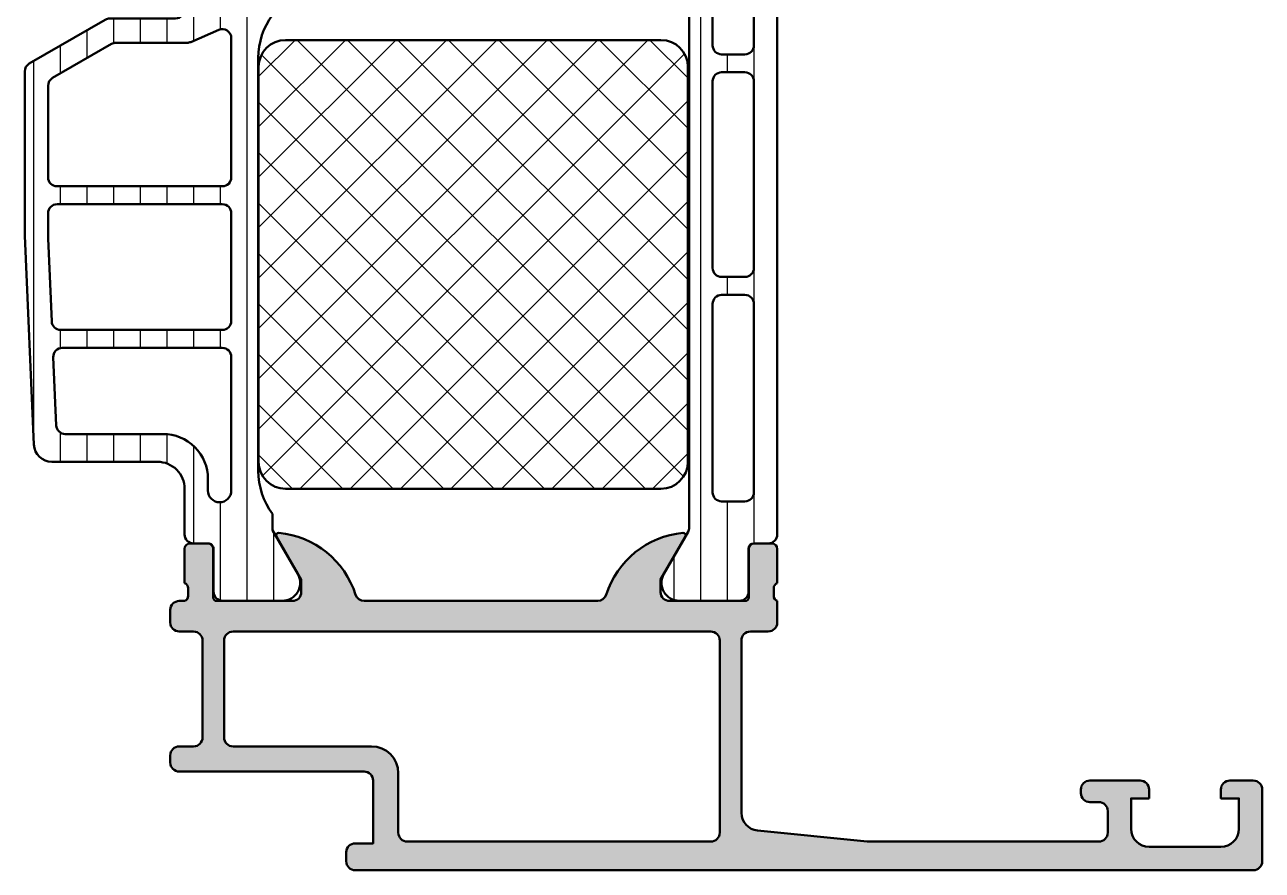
# Model space of a CAD drawing. Extents: x -20.8 to 58, y 0 to 85.
# Drawn here: x -10.9 to 58, y 0 to 47.1 of the extents above; entities that cross this region are included whole.
import ezdxf

# ---------------------------------------------------------------- set-up
doc = ezdxf.new("R2010")
doc.units = 0
for name, color, linetype, lineweight in [('0S-Alu contour', 7, 'Continuous', 50), ('0S-Alu hatch', 252, 'Continuous', 25), ('0S-Plastic contour', 254, 'Continuous', 50), ('0S-Plastic hatch', 253, 'Continuous', 25), ('0S-PT contour', 91, 'Continuous', 50), ('0S-PT hatch', 103, 'Continuous', 25)]:
    doc.layers.add(name, color=color, linetype=linetype, lineweight=lineweight)
pattern_1 = [(90, (0, 0), (-1.4859, 0), [])]

# ---------------------------------------------------------------- blocks, each defined once
blk = doc.blocks.new('345340__703FEA37_A23B_4540_A8A6_6E41D0EA80F8_')
at = {"layer": '0S-Alu hatch'}
h = blk.add_hatch(color=256, dxfattribs=at)
edge = h.paths.add_edge_path()
edge.add_line((51.7, 4), (51.7, 4.5))
edge.add_arc((51.2, 4.499999999999996), 0.5000000000000036, 0, 90.00000000000081)
edge.add_line((51.2, 5), (48.39999999999999, 5))
edge.add_arc((48.39999999999999, 4.500000000000003), 0.4999999999999965, 90, 180)
edge.add_line((47.9, 4.500000000000003), (47.9, 4.300000000000004))
edge.add_arc((48.39999999999999, 4.3), 0.4999999999999965, 180, 270)
edge.add_line((48.39999999999999, 3.800000000000004), (48.9, 3.800000000000004))
edge.add_ellipse((48.9, 3.300000000000004), major_axis=(-0.5, 0), ratio=1, start_angle=180, end_angle=270, ccw=False)
edge.add_line((49.40000000000001, 3.300000000000004), (49.40000000000001, 2.100000000000001))
edge.add_ellipse((48.9, 2.100000000000001), major_axis=(-0.5, 0), ratio=1, start_angle=90, end_angle=180, ccw=False)
edge.add_line((48.9, 1.600000000000001), (36, 1.600000000000001))
edge.add_line((36, 1.600000000000001), (29.90049628097901, 2.209950371902095))
edge.add_ellipse((30, 3.204987562112088), major_axis=(-1.000000000000002, 0), ratio=1, start_angle=0, end_angle=84.28940686250041, ccw=False)
edge.add_line((29, 3.204987562112088), (29, 12.8))
edge.add_ellipse((29.5, 12.8), major_axis=(-0.5, 0), ratio=1, start_angle=270, end_angle=360, ccw=False)
edge.add_line((29.5, 13.3), (30.5, 13.3))
edge.add_arc((30.5, 13.8), 0.5, 270, 360)
edge.add_line((31, 13.8), (31, 15))
edge.add_ellipse((31.1, 15.28284271247462), major_axis=(-0.3000000000000021, 0), ratio=1, start_angle=0, end_angle=70.52877936550988, ccw=False)
edge.add_line((30.8, 15.28284271247462), (30.8, 15.71715728752538))
edge.add_ellipse((31.1, 15.71715728752538), major_axis=(-0.3000000000000007, 0), ratio=1, start_angle=289.4712206344901, end_angle=360, ccw=False)
edge.add_line((31, 16), (31, 17.89999999999996))
edge.add_arc((30.69999999999996, 17.89999999999996), 0.3000000000000398, 0, 90)
edge.add_line((30.69999999999996, 18.2), (29.71000000000003, 18.2))
edge.add_arc((29.71000000000003, 17.89999999999996), 0.3000000000000398, 90, 180)
edge.add_line((29.41, 17.89999999999996), (29.41, 15.2))
edge.add_ellipse((29.20999999999999, 15.2), major_axis=(-0.2000000000000028, 0), ratio=1, start_angle=90, end_angle=180, ccw=False)
edge.add_line((29.20999999999999, 15), (25, 15))
edge.add_ellipse((25, 15.5), major_axis=(-0.5, 0), ratio=1, start_angle=0, end_angle=90, ccw=False)
edge.add_line((24.5, 15.5), (24.5, 16.2))
edge.add_line((24.5, 16.2), (25.88149545762237, 18.59282032302755))
edge.add_arc((25.7618802153517, 18.6618802153517), 0.1381197846482991, 329.999999999999, 455.6225775507923)
edge.add_arc((26.23822324117381, 13.82339113815219), 5.00000000000001, 95.62257755079361, 162.2515836439299)
edge.add_ellipse((21.00000000000001, 15.5), major_axis=(-0.499999999999991, 0), ratio=1, start_angle=89.9999999999992, end_angle=162.2515836439301, ccw=False)
edge.add_line((21, 15.00000000000001), (8, 14.99999999999999))
edge.add_ellipse((8, 15.5), major_axis=(-0.5000000000000054, 0), ratio=1, start_angle=17.74841635606981, end_angle=90, ccw=False)
edge.add_arc((2.761776758826194, 13.82339113815219), 4.999999999999994, 17.7484163560701, 84.37742244920646)
edge.add_arc((3.23811978464829, 18.6618802153517), 0.1381197846483025, 84.37742244920473, 209.9999999999957)
edge.add_line((3.118504542377621, 18.59282032302755), (4.5, 16.19999999999999))
edge.add_line((4.5, 16.19999999999999), (4.5, 15.49999999999999))
edge.add_ellipse((4, 15.49999999999999), major_axis=(-0.5, 0), ratio=1, start_angle=90, end_angle=180, ccw=False)
edge.add_line((4, 14.99999999999999), (-0.210000000000008, 14.99999999999998))
edge.add_ellipse((-0.210000000000008, 15.19999999999999), major_axis=(-0.2000000000000028, 0), ratio=1, start_angle=0, end_angle=90, ccw=False)
edge.add_line((-0.4100000000000108, 15.19999999999999), (-0.4100000000000108, 17.89999999999995))
edge.add_arc((-0.7100000000000506, 17.89999999999995), 0.3000000000000398, 0, 90)
edge.add_line((-0.7100000000000506, 18.19999999999999), (-1.699999999999974, 18.19999999999999))
edge.add_arc((-1.699999999999967, 17.89999999999995), 0.3000000000000327, 90.00000000000136, 180)
edge.add_line((-2, 17.89999999999995), (-2, 15.99999999999999))
edge.add_ellipse((-2.100000000000008, 15.71715728752538), major_axis=(-0.2999999999999972, 0), ratio=1, start_angle=180, end_angle=250.5287793655074, ccw=False)
edge.add_line((-1.800000000000011, 15.71715728752538), (-1.800000000000011, 15.28284271247461))
edge.add_ellipse((-2.100000000000001, 15.2828427124746), major_axis=(-0.29999999999999, 0), ratio=1, start_angle=109.47122063449169, end_angle=180, ccw=False)
edge.add_line((-2, 14.99999999999999), (-2.300000000000011, 14.99999999999999))
edge.add_arc((-2.300000000000004, 14.5), 0.4999999999999929, 90.00000000000081, 180)
edge.add_line((-2.799999999999997, 14.5), (-2.799999999999997, 13.79999999999999))
edge.add_arc((-2.299999999999997, 13.79999999999999), 0.5, 180, 270)
edge.add_line((-2.299999999999997, 13.29999999999999), (-1.500000000000014, 13.29999999999999))
edge.add_ellipse((-1.500000000000014, 12.79999999999999), major_axis=(-0.4999999999999965, 0), ratio=1, start_angle=180, end_angle=270, ccw=False)
edge.add_line((-1.000000000000014, 12.79999999999999), (-1.000000000000014, 7.399999999999991))
edge.add_ellipse((-1.500000000000014, 7.39999999999999), major_axis=(-0.5, 0), ratio=1, start_angle=90, end_angle=180, ccw=False)
edge.add_line((-1.500000000000014, 6.89999999999999), (-2.300000000000011, 6.899999999999991))
edge.add_arc((-2.300000000000011, 6.399999999999991), 0.5, 90, 180)
edge.add_line((-2.800000000000011, 6.399999999999991), (-2.800000000000011, 5.999999999999992))
edge.add_arc((-2.300000000000011, 5.999999999999992), 0.5, 180, 270)
edge.add_line((-2.300000000000011, 5.499999999999992), (8, 5.499999999999985))
edge.add_ellipse((8.000000000000007, 4.99999999999999), major_axis=(-0.4999999999999956, 0), ratio=1, start_angle=180, end_angle=270.0000000000008, ccw=False)
edge.add_line((8.5, 4.99999999999999), (8.499999999999986, 1.5))
edge.add_line((8.499999999999986, 1.5), (7.5, 1.5))
edge.add_arc((7.5, 1), 0.5, 90, 180)
edge.add_line((7, 1), (7, 0.5000000000000071))
edge.add_arc((7.5, 0.5000000000000071), 0.5, 180, 270)
edge.add_line((7.5, 7.1e-15), (57.5, 0))
edge.add_arc((57.5, 0.5), 0.5, 270, 360)
edge.add_line((58, 0.4999999999999999), (58, 4.5))
edge.add_arc((57.5, 4.5), 0.5, 0, 90)
edge.add_line((57.5, 5), (56.2, 5))
edge.add_arc((56.2, 4.5), 0.5, 90, 180)
edge.add_line((55.7, 4.5), (55.7, 4))
edge.add_line((55.7, 4), (56.70000000000001, 4))
edge.add_line((56.70000000000001, 4), (56.70000000000001, 2.299999999999997))
edge.add_ellipse((55.70000000000002, 2.299999999999996), major_axis=(-0.9999999999999996, 0), ratio=1, start_angle=90, end_angle=180, ccw=False)
edge.add_line((55.70000000000002, 1.299999999999997), (51.69999999999999, 1.299999999999997))
edge.add_ellipse((51.69999999999999, 2.299999999999996), major_axis=(-0.9999999999999996, 0), ratio=1, start_angle=0, end_angle=90, ccw=False)
edge.add_line((50.69999999999999, 2.299999999999996), (50.69999999999999, 4))
edge.add_line((50.69999999999999, 4), (51.7, 4))
edge = h.paths.add_edge_path()
edge.add_line((0.1999999999999886, 7.399999999999991), (0.1999999999999886, 12.8))
edge.add_ellipse((0.6999999999999887, 12.8), major_axis=(-0.5, 0), ratio=1, start_angle=270, end_angle=360, ccw=False)
edge.add_line((0.6999999999999887, 13.3), (27.3, 13.3))
edge.add_ellipse((27.3, 12.8), major_axis=(-0.5, 0), ratio=1, start_angle=180, end_angle=270, ccw=False)
edge.add_line((27.8, 12.8), (27.8, 2.100000000000001))
edge.add_ellipse((27.3, 2.100000000000001), major_axis=(-0.5, 0), ratio=1, start_angle=90, end_angle=180, ccw=False)
edge.add_line((27.3, 1.600000000000001), (10.4, 1.599999999999983))
edge.add_ellipse((10.4, 2.099999999999997), major_axis=(-0.5000000000000142, 0), ratio=1, start_angle=0, end_angle=90, ccw=False)
edge.add_line((9.899999999999991, 2.099999999999994), (9.899999999999991, 5.399999999999991))
edge.add_arc((8.399999999999991, 5.399999999999991), 1.5, 0, 90)
edge.add_line((8.399999999999991, 6.899999999999991), (0.6999999999999887, 6.899999999999987))
edge.add_ellipse((0.6999999999999887, 7.399999999999987), major_axis=(-0.5, 0), ratio=1, start_angle=0, end_angle=90, ccw=False)
at = {"layer": '0S-Alu contour', "color": 7}
for points in [[(-0.7100000000000506, 18.19999999999999), (-1.699999999999974, 18.19999999999999)], [(3.118504542377621, 18.59282032302755), (4.5, 16.19999999999999), (4.5, 15.49999999999999)], [(24.5, 15.5), (24.5, 16.2), (25.88149545762237, 18.59282032302755)], [(30.69999999999996, 18.2), (29.71000000000003, 18.2)], [(-2, 17.89999999999995), (-2, 15.99999999999999)], [(-0.4100000000000108, 15.19999999999999), (-0.4100000000000108, 17.89999999999995)], [(29.41, 17.89999999999996), (29.41, 15.2)], [(31, 16), (31, 17.89999999999996)], [(-1.800000000000011, 15.71715728752538), (-1.800000000000011, 15.28284271247461)], [(30.8, 15.28284271247462), (30.8, 15.71715728752538)], [(-2.799999999999997, 14.5), (-2.799999999999997, 13.79999999999999)], [(-2, 14.99999999999999), (-2.300000000000011, 14.99999999999999)], [(4, 14.99999999999999), (-0.210000000000008, 14.99999999999998)], [(21, 15.00000000000001), (8, 14.99999999999999)], [(29.20999999999999, 15), (25, 15)], [(31, 13.8), (31, 15)], [(-2.299999999999997, 13.29999999999999), (-1.500000000000014, 13.29999999999999)], [(0.6999999999999887, 13.3), (27.3, 13.3)], [(29.5, 13.3), (30.5, 13.3)], [(-1.000000000000014, 12.79999999999999), (-1.000000000000014, 7.399999999999991)], [(0.1999999999999886, 7.399999999999991), (0.1999999999999886, 12.8)], [(27.8, 12.8), (27.8, 2.100000000000001)], [(29, 3.204987562112088), (29, 12.8)], [(-1.500000000000014, 6.89999999999999), (-2.300000000000011, 6.899999999999991)], [(8.399999999999991, 6.899999999999991), (0.6999999999999887, 6.899999999999987)], [(-2.800000000000011, 6.399999999999991), (-2.800000000000011, 5.999999999999992)], [(-2.300000000000011, 5.499999999999992), (8, 5.499999999999985)], [(8.5, 4.99999999999999), (8.499999999999986, 1.5), (7.5, 1.5)], [(9.899999999999991, 2.099999999999994), (9.899999999999991, 5.399999999999991)], [(51.2, 5), (48.39999999999999, 5)], [(57.5, 5), (56.2, 5)], [(47.9, 4.500000000000003), (47.9, 4.300000000000004)], [(51.7, 4), (51.7, 4.5)], [(55.7, 4.5), (55.7, 4), (56.70000000000001, 4), (56.70000000000001, 2.299999999999997)], [(58, 0.4999999999999999), (58, 4.5)], [(48.39999999999999, 3.800000000000004), (48.9, 3.800000000000004)], [(50.69999999999999, 2.299999999999996), (50.69999999999999, 4), (51.7, 4)], [(49.40000000000001, 3.300000000000004), (49.40000000000001, 2.100000000000001)], [(48.9, 1.600000000000001), (36, 1.600000000000001), (29.90049628097901, 2.209950371902095)], [(27.3, 1.600000000000001), (10.4, 1.599999999999983)], [(7, 1), (7, 0.5000000000000071)], [(55.70000000000002, 1.299999999999997), (51.69999999999999, 1.299999999999997)], [(7.5, 7.1e-15), (57.5, 0)]]:
    blk.add_lwpolyline(points, dxfattribs=at)
for centre, radius, start, end in [((3.23811978464829, 18.6618802153517), 0.1381197846483025, 84.37742244920473, 209.9999999999957), ((2.761776758826194, 13.82339113815219), 4.999999999999994, 17.7484163560701, 84.37742244920646), ((26.23822324117381, 13.82339113815219), 5.00000000000001, 95.62257755079361, 162.2515836439299), ((25.7618802153517, 18.6618802153517), 0.1381197846482991, 329.999999999999, 95.62257755079234), ((-1.699999999999967, 17.89999999999995), 0.3000000000000327, 90.00000000000136, 180), ((-0.7100000000000506, 17.89999999999995), 0.3000000000000398, 0, 90), ((29.71000000000003, 17.89999999999996), 0.3000000000000398, 90, 180), ((30.69999999999996, 17.89999999999996), 0.3000000000000398, 0, 90), ((-2.300000000000004, 14.5), 0.4999999999999929, 90.00000000000081, 180), ((-2.299999999999997, 13.79999999999999), 0.5, 180, 270), ((30.5, 13.8), 0.5, 270, 0), ((-2.300000000000011, 6.399999999999991), 0.5, 90, 180), ((8.399999999999991, 5.399999999999991), 1.5, 0, 90), ((-2.300000000000011, 5.999999999999992), 0.5, 180, 270), ((48.39999999999999, 4.500000000000003), 0.4999999999999965, 90, 180), ((51.2, 4.499999999999996), 0.5000000000000036, 0, 90.00000000000081), ((56.2, 4.5), 0.5, 90, 180), ((57.5, 4.5), 0.5, 0, 90), ((48.39999999999999, 4.3), 0.4999999999999965, 180, 270), ((7.5, 1), 0.5, 90, 180), ((7.5, 0.5000000000000071), 0.5, 180, 270), ((57.5, 0.5), 0.5, 270, 0)]:
    blk.add_arc(centre, radius, start, end, dxfattribs=at)
at = {"layer": '0S-Alu contour', "color": 7, "extrusion": (0, 0, -1)}
for centre, radius, start, end in [((2.100000000000008, 15.71715728752538), 0.2999999999999972, 109.4712206344926, 180), ((-31.1, 15.71715728752538), 0.3000000000000007, 0, 70.52877936550989), ((2.100000000000001, 15.2828427124746), 0.29999999999999, 180, 250.5287793655083), ((0.210000000000008, 15.19999999999999), 0.2000000000000028, 270, 0), ((-4, 15.49999999999999), 0.5, 180, 270), ((-8, 15.5), 0.5000000000000054, 270, 342.2515836439302), ((-21.00000000000001, 15.5), 0.499999999999991, 197.74841635607, 270.0000000000008), ((-25, 15.5), 0.5, 270, 0), ((-29.20999999999999, 15.2), 0.2000000000000028, 180, 270), ((-31.1, 15.28284271247462), 0.3000000000000021, 289.4712206344901, 0), ((1.500000000000014, 12.79999999999999), 0.4999999999999965, 90, 180), ((-0.6999999999999887, 12.8), 0.5, 0, 90), ((-27.3, 12.8), 0.5, 90, 180), ((-29.5, 12.8), 0.5, 0, 90), ((1.500000000000014, 7.39999999999999), 0.5, 180, 270), ((-0.6999999999999887, 7.399999999999987), 0.5, 270, 0), ((-8.000000000000007, 4.99999999999999), 0.4999999999999956, 89.9999999999992, 180), ((-48.9, 3.300000000000004), 0.5, 90, 180), ((-30, 3.204987562112088), 1.000000000000002, 275.7105931374996, 0), ((-10.4, 2.099999999999997), 0.5000000000000142, 270, 0), ((-27.3, 2.100000000000001), 0.5, 180, 270), ((-48.9, 2.100000000000001), 0.5, 180, 270), ((-51.69999999999999, 2.299999999999996), 0.9999999999999996, 270, 0), ((-55.70000000000002, 2.299999999999996), 0.9999999999999996, 180, 270)]:
    blk.add_arc(centre, radius, start, end, dxfattribs=at)
blk = doc.blocks.new('486130__C664CB8E_4BC9_405E_AEC5_36267B69E27F_')
at = {"layer": '0S-PT hatch'}
h = blk.add_hatch(dxfattribs=at)
h.set_pattern_fill('ANSI37', color=256, scale=0.625, angle=90, style=0)
h.set_pattern_definition([(135, (0, 0), (-1.403165018917055, -1.403165018917055), []), (225, (0, 0), (1.403165018917055, -1.403165018917055), [])])
edge = h.paths.add_edge_path()
edge.add_line((26.02245574529685, 22.74998148750159), (26.02245574529685, 44.74998148748699))
edge.add_arc((24.5224520258547, 44.74997776804484), 1.500003719446763, 0.0001420731681082, 89.9998579281272)
edge.add_line((24.52245574529686, 46.249981487487), (3.622423320370089, 46.249981487487))
edge.add_arc((3.622424881696005, 44.74997992616158), 1.500001561326231, 90.00005963819488, 179.9999403640483)
edge.add_line((2.122423320370586, 44.74998148742876), (2.122423320370579, 22.749981487487))
edge.add_arc((3.622423837768927, 22.74998200488534), 1.50000051739843, 180.0000197662889, 269.9999802368267)
edge.add_line((3.622423320370081, 21.249981487487), (24.52245574529686, 21.249981487487))
edge.add_arc((24.52245307006251, 22.74998416272134), 1.500002675236727, 270.0001021862424, 359.999897814315)
at = {"layer": '0S-PT contour', "color": 7}
for points in [[(24.52245574529686, 46.249981487487), (3.622423320370089, 46.249981487487)], [(2.122423320370586, 44.74998148742876), (2.122423320370579, 22.749981487487)], [(26.02245574529685, 22.74998148750159), (26.02245574529685, 44.74998148748699)], [(3.622423320370081, 21.249981487487), (24.52245574529686, 21.249981487487)]]:
    blk.add_lwpolyline(points, dxfattribs=at)
for centre, radius, start, end in [((3.622424881696005, 44.74997992616158), 1.500001561326231, 90.00005963819488, 179.9999403640483), ((24.5224520258547, 44.74997776804484), 1.500003719446763, 0.0001420731681082, 89.9998579281272), ((3.622423837768927, 22.74998200488534), 1.50000051739843, 180.0000197662889, 269.9999802368267), ((24.52245307006251, 22.74998416272134), 1.500002675236727, 270.0001021862424, 359.999897814315)]:
    blk.add_arc(centre, radius, start, end, dxfattribs=at)
blk = doc.blocks.new('284041__C5BE3119_56DE_4795_BAE1_E4EABB008AD0___0931F6BE_3643_4FEC_96FE_1688C99BE7BD_')
at = {"layer": '0S-Plastic hatch'}
h = blk.add_hatch(dxfattribs=at)
h.set_pattern_fill('ANSI31', color=256, scale=0.4680000000000001, angle=45, style=0)
h.set_pattern_definition(pattern_1)
edge = h.paths.add_edge_path()
edge.add_line((-1.997764510266982, 48.78992810501333), (-1.997638425690723, 47.94818568376942))
edge.add_ellipse((-2.497638420081457, 47.94811078878274), major_axis=(-0.4999999999999931, 0), ratio=1, start_angle=89.9999999999983, end_angle=180.0085823333159, ccw=False)
edge.add_line((-2.497638420081472, 47.44811078878275), (-6.163118529758378, 47.44811078878282))
edge.add_arc((-6.163118529758392, 46.94811078878283), 0.5, 89.99999999999837, 119.9999999999983)
edge.add_line((-6.413118529758378, 47.38112349067505), (-10.64763209112838, 44.93612341247716))
edge.add_arc((-10.39759731720528, 44.50313078918074), 0.4999999999999007, 120.0046013551533, 180)
edge.add_line((-10.89759731720518, 44.50313078918074), (-10.89759731720518, 35.36275174426366))
edge.add_arc((-10.39759731721104, 35.36275174426367), 0.4999999999941452, 180, 182.4989441425423)
edge.add_line((-10.89712182982445, 35.34095125590972), (-10.38944169876721, 23.70824533150794))
edge.add_arc((-9.390392673528709, 23.75184630821635), 0.9999999999999536, 182.498944142542, 269.9999982466169)
edge.add_line((-9.390392704131015, 22.7518463082164), (-3.499855863327432, 22.75184612795193))
edge.add_ellipse((-3.499855909231008, 21.25184612795192), major_axis=(-1.500000000000003, 0), ratio=1, start_angle=179.9951434523418, end_angle=269.99999824661256, ccw=False)
edge.add_line((-1.999855914619544, 21.2517189838317), (-2.000071354366362, 18.7100393813737))
edge.add_arc((-1.500071356162543, 18.70999700000002), 0.4999999999999999, 179.9951434523416, 269.9999999999984)
edge.add_line((-1.500071356162557, 18.20999700000002), (-0.6872023479050356, 18.209997))
edge.add_ellipse((-0.6872023479050569, 17.90999700000004), major_axis=(-0.2999999999999616, 0), ratio=1, start_angle=179.9920752627074, end_angle=269.9999999999959, ccw=False)
edge.add_line((-0.3872023507746576, 17.90995550617274), (-0.3875342856760255, 15.51006915637864))
edge.add_arc((0.1124657095413823, 15.50999999999998), 0.5000000000000056, 179.9920752627072, 269.9999999999984)
edge.add_line((0.1124657095413681, 15.00999999999998), (3.439504461283839, 15.01000000000001))
edge.add_arc((3.439504461283824, 16.01000000000002), 1.000000000000012, 270.0000000000008, 389.9999965993449)
edge.add_line((4.305529894744587, 16.50999994859914), (2.902402682794814, 18.94028790229574))
edge.add_line((2.902402682794814, 18.94028790229574), (2.902402682794821, 19.85184913408415))
edge.add_ellipse((6.102423320370107, 22.25182161707065), major_axis=(-4.000000000000014, 0), ratio=1, start_angle=0, end_angle=36.86940495720188, ccw=False)
edge.add_line((2.102423320370093, 22.25182161707065), (2.102423320370093, 45.24814135790333))
edge.add_ellipse((6.102423320370071, 45.24814135790333), major_axis=(-3.999999999999978, 0), ratio=1, start_angle=323.1305950427979, end_angle=360, ccw=False)
edge.add_line((2.902402682794829, 47.64811384088982), (2.902402682794821, 48.55971209770423))
edge.add_line((2.902402682794821, 48.55971209770423), (4.305529894744609, 50.99000005140084))
edge.add_arc((3.439504461283853, 51.48999999999997), 1.000000000000012, 330.0000034006544, 449.9999999999996)
edge.add_line((3.43950446128386, 52.48999999999998), (0.1124657095413184, 52.48999999999999))
edge.add_arc((0.1124657095413397, 51.98999999999999), 0.5, 90.00000000000244, 180.0079247372467)
edge.add_line((-0.387534285676054, 51.98993084362156), (-0.3872023507746931, 49.59004449382713))
edge.add_ellipse((-0.6872023479050853, 49.59000299999996), major_axis=(-0.299999999999955, 0), ratio=1, start_angle=89.99999999999733, end_angle=180.0079247372928, ccw=False)
edge.add_line((-0.6872023479050995, 49.290003), (-1.497764515876241, 49.29000299999999))
edge.add_arc((-1.497764515876241, 48.79000299999999), 0.5, 90, 180.0085823333159)
edge = h.paths.add_edge_path()
edge.add_arc((-1.85604602121036, 46.5967606025917), 0.500000000000199, 270.0000000000025, 293.500014119852)
edge.add_line((-1.65667137374848, 46.13823061453241), (-0.0974350486722742, 46.81620632106694))
edge.add_ellipse((0.101939598789464, 46.35767633300786), major_axis=(-0.4999999999999503, 0), ratio=1, start_angle=180, end_angle=293.5000141198468, ccw=False)
edge.add_line((0.6019395987894143, 46.35767633300786), (0.6019395987894143, 38.59999389578585))
edge.add_ellipse((0.1019395987894143, 38.59999389578585), major_axis=(-0.5, 0), ratio=1, start_angle=89.9999999999992, end_angle=180, ccw=False)
edge.add_line((0.1019395987894072, 38.09999389578584), (-9.097763565202087, 38.09999389578587))
edge.add_ellipse((-9.097763565202044, 38.59999389578585), major_axis=(-0.4999999999999858, 0), ratio=1, start_angle=0, end_angle=89.99999999999511, ccw=False)
edge.add_line((-9.59776356520203, 38.5999938957859), (-9.597763565202087, 43.70144532934455))
edge.add_ellipse((-9.097763565201987, 43.70144532934455), major_axis=(-0.5000000000001035, 0), ratio=1, start_angle=300.0018250655844, end_angle=360, ccw=False)
edge.add_line((-9.347777358003526, 44.13445006766631), (-6.065236484026058, 46.02976534091308))
edge.add_ellipse((-5.815222691224356, 45.59676060259156), major_axis=(-0.4999999999999858, 0), ratio=1, start_angle=270.00000000002035, end_angle=300.00182506561407, ccw=False)
edge.add_line((-5.815222691224533, 46.09676060259154), (-1.856046021210339, 46.09676060259149))
edge = h.paths.add_edge_path()
edge.add_ellipse((-8.809365130603766, 28.5999938957859), major_axis=(-0.5, 0), ratio=1, start_angle=-90, end_angle=2.4999987776200783, ccw=False)
edge.add_line((-8.809365130603766, 29.0999938957859), (0.1020264690811317, 29.09999389578586))
edge.add_ellipse((0.1020264690811246, 28.59999389578586), major_axis=(-0.4999999999999954, 0), ratio=1, start_angle=179.9988937056871, end_angle=269.9999999999992, ccw=False)
edge.add_line((0.6020264689879156, 28.59998424154674), (0.6018826209941679, 21.14999389578585))
edge.add_ellipse((-0.0481173791269995, 21.14999389578585), major_axis=(-0.6500000001211675, 0), ratio=1, start_angle=0, end_angle=180, ccw=False)
edge.add_line((-0.698117379248167, 21.14999389578585), (-0.6976214012106255, 21.79967389590097))
edge.add_arc((-3.197621401210632, 21.79967389590096), 2.500000000000007, 0, 90.000536575947)
edge.add_line((-3.197644813753036, 24.29967389579134), (-8.643432748070722, 24.29962289589494))
edge.add_ellipse((-8.643437430579155, 24.79962289587307), major_axis=(-0.500000000000062, 0), ratio=1, start_angle=2.4999987776160992, end_angle=90.0005365759414, ccw=False)
edge.add_line((-9.142961541835447, 24.77781321284756), (-9.308889241860001, 28.57818421276036))
edge = h.paths.add_edge_path()
edge.add_ellipse((-9.097763565202001, 36.60012753160426), major_axis=(-0.5000000000000285, 0), ratio=1, start_angle=270.00000000000324, end_angle=360, ccw=False)
edge.add_line((-9.09776356520203, 37.10012753160429), (0.1019453812647484, 37.10012753160425))
edge.add_ellipse((0.1019453812647555, 36.60012753160419), major_axis=(-0.5000000000000632, 0), ratio=1, start_angle=180.0006626262622, end_angle=270.0000000000008, ccw=False)
edge.add_line((0.6019453812313813, 36.60013331410918), (0.6020223225950972, 30.59999972455941))
edge.add_ellipse((0.1020223226290611, 30.59999389578587), major_axis=(-0.5000000000000107, 0), ratio=1, start_angle=90.0000000000008, end_angle=180.0006679282465, ccw=False)
edge.add_line((0.1020223226290682, 30.09999389578587), (-8.896686973670342, 30.09999389578588))
edge.add_ellipse((-8.896686973670342, 30.59999389578587), major_axis=(-0.4999999999999924, 0), ratio=1, start_angle=2.4999987776200783, end_angle=90, ccw=False)
edge.add_line((-9.396211084926575, 30.57818421276032), (-9.59776356520203, 35.19449722671811))
edge.add_line((-9.59776356520203, 35.19449722671811), (-9.59776356520203, 36.60012753160426))
at = {"layer": '0S-Alu contour', "color": 7}
for points in [[(-1.65667137374848, 46.13823061453241), (-0.0974350486722742, 46.81620632106694)], [(0.6019395987894143, 46.35767633300786), (0.6019395987894143, 38.59999389578585)], [(-9.347777358003526, 44.13445006766631), (-6.065236484026058, 46.02976534091308)], [(-5.815222691224533, 46.09676060259154), (-1.856046021210339, 46.09676060259149)], [(-9.59776356520203, 38.5999938957859), (-9.597763565202087, 43.70144532934455)], [(0.1019395987894072, 38.09999389578584), (-9.097763565202087, 38.09999389578587)], [(-9.396211084926575, 30.57818421276032), (-9.59776356520203, 35.19449722671811), (-9.59776356520203, 36.60012753160426)], [(-9.09776356520203, 37.10012753160429), (0.1019453812647484, 37.10012753160425)], [(0.6019453812313813, 36.60013331410918), (0.6020223225950972, 30.59999972455941)], [(0.1020223226290682, 30.09999389578587), (-8.896686973670342, 30.09999389578588)], [(-8.809365130603766, 29.0999938957859), (0.1020264690811317, 29.09999389578586)], [(-9.142961541835447, 24.77781321284756), (-9.308889241860001, 28.57818421276036)], [(0.6020264689879156, 28.59998424154674), (0.6018826209941679, 21.14999389578585)], [(-3.197644813753036, 24.29967389579134), (-8.643432748070722, 24.29962289589494)], [(-0.698117379248167, 21.14999389578585), (-0.6976214012106255, 21.79967389590097)]]:
    blk.add_lwpolyline(points, dxfattribs=at)
at = {"layer": '0S-Alu contour', "color": 7, "extrusion": (0, 0, -1)}
for centre, radius, start, end in [((-0.101939598789464, 46.35767633300786), 0.4999999999999503, 66.49998588015319, 180), ((5.815222691224356, 45.59676060259156), 0.4999999999999858, 59.99817493438591, 89.99999999997966), ((9.097763565201987, 43.70144532934455), 0.5000000000001035, 0, 59.99817493441558), ((9.097763565202044, 38.59999389578585), 0.4999999999999858, 270.0000000000049, 0), ((-0.1019395987894143, 38.59999389578585), 0.5, 180, 270.0000000000008), ((9.097763565202001, 36.60012753160426), 0.5000000000000285, 0, 89.99999999999675), ((-0.1019453812647555, 36.60012753160419), 0.5000000000000632, 89.9999999999992, 179.9993373737378), ((8.896686973670342, 30.59999389578587), 0.4999999999999924, 270, 357.5000012223799), ((-0.1020223226290611, 30.59999389578587), 0.5000000000000107, 179.9993320717535, 269.9999999999992), ((8.809365130603766, 28.5999938957859), 0.5, 357.5000012223799, 90), ((-0.1020264690811246, 28.59999389578586), 0.4999999999999954, 90.00000000000081, 180.0011062943129), ((8.643437430579155, 24.79962289587307), 0.500000000000062, 269.9994634240586, 357.5000012223839), ((0.0481173791269995, 21.14999389578585), 0.6500000001211675, 180, 0)]:
    blk.add_arc(centre, radius, start, end, dxfattribs=at)
at = {"layer": '0S-Alu contour', "color": 7}
for centre, radius, start, end in [((-1.85604602121036, 46.5967606025917), 0.500000000000199, 270.0000000000025, 293.500014119852), ((-3.197621401210632, 21.79967389590096), 2.500000000000007, 0, 90.000536575947)]:
    blk.add_arc(centre, radius, start, end, dxfattribs=at)
at = {"layer": '0S-Plastic contour', "color": 7}
for points in [[(3.43950446128386, 52.48999999999998), (0.1124657095413184, 52.48999999999999)], [(-0.387534285676054, 51.98993084362156), (-0.3872023507746931, 49.59004449382713)], [(2.902402682794829, 47.64811384088982), (2.902402682794821, 48.55971209770423), (4.305529894744609, 50.99000005140084)], [(-0.6872023479050995, 49.290003), (-1.497764515876241, 49.29000299999999)], [(-1.997764510266982, 48.78992810501333), (-1.997638425690723, 47.94818568376942)], [(-6.413118529758378, 47.38112349067505), (-10.64763209112838, 44.93612341247716)], [(-2.497638420081472, 47.44811078878275), (-6.163118529758378, 47.44811078878282)], [(2.102423320370093, 22.25182161707065), (2.102423320370093, 45.24814135790333)], [(-10.89759731720518, 44.50313078918074), (-10.89759731720518, 35.36275174426366)], [(-10.89712182982445, 35.34095125590972), (-10.38944169876721, 23.70824533150794)], [(-9.390392704131015, 22.7518463082164), (-3.499855863327432, 22.75184612795193)], [(-1.999855914619544, 21.2517189838317), (-2.000071354366362, 18.7100393813737)], [(4.305529894744587, 16.50999994859914), (2.902402682794814, 18.94028790229574), (2.902402682794821, 19.85184913408415)], [(-1.500071356162557, 18.20999700000002), (-0.6872023479050356, 18.209997)], [(-0.3872023507746576, 17.90995550617274), (-0.3875342856760255, 15.51006915637864)], [(0.1124657095413681, 15.00999999999998), (3.439504461283839, 15.01000000000001)]]:
    blk.add_lwpolyline(points, dxfattribs=at)
for centre, radius, start, end in [((0.1124657095413397, 51.98999999999999), 0.5, 90.00000000000244, 180.0079247372467), ((3.439504461283853, 51.48999999999997), 1.000000000000012, 330.0000034006544, 89.99999999999959), ((-1.497764515876241, 48.79000299999999), 0.5, 90, 180.0085823333159), ((-6.163118529758392, 46.94811078878283), 0.5, 89.99999999999837, 119.9999999999983), ((-10.39759731720528, 44.50313078918074), 0.4999999999999007, 120.0046013551533, 180), ((-10.39759731721104, 35.36275174426367), 0.4999999999941452, 180, 182.4989441425423), ((-9.390392673528709, 23.75184630821635), 0.9999999999999536, 182.498944142542, 269.9999982466169), ((-1.500071356162543, 18.70999700000002), 0.4999999999999999, 179.9951434523416, 269.9999999999984), ((3.439504461283824, 16.01000000000002), 1.000000000000012, 270.0000000000008, 29.99999659934489), ((0.1124657095413823, 15.50999999999998), 0.5000000000000056, 179.9920752627072, 269.9999999999984)]:
    blk.add_arc(centre, radius, start, end, dxfattribs=at)
at = {"layer": '0S-Plastic contour', "color": 7, "extrusion": (0, 0, -1)}
for centre, radius, start, end in [((0.6872023479050853, 49.59000299999996), 0.299999999999955, 179.9920752627072, 270.0000000000027), ((2.497638420081457, 47.94811078878274), 0.4999999999999931, 179.9914176666841, 270.0000000000017), ((-6.102423320370071, 45.24814135790333), 3.999999999999978, 0, 36.86940495720213), ((3.499855909231008, 21.25184612795192), 1.500000000000004, 90.00000175338747, 180.0048565476583), ((-6.102423320370107, 22.25182161707065), 4.000000000000014, 323.1305950427981, 0), ((0.6872023479050569, 17.90999700000004), 0.2999999999999616, 90.00000000000406, 180.0079247372927)]:
    blk.add_arc(centre, radius, start, end, dxfattribs=at)
blk = doc.blocks.new('284041__F0C117AD_5492_4DBF_A0CC_F9FC30DBDAF5___F1CE7E41_9405_42C9_95D5_63B46E9D1C88_')
at = {"layer": '0S-Plastic hatch'}
h = blk.add_hatch(dxfattribs=at)
h.set_pattern_fill('ANSI31', color=256, scale=0.4680000000000001, angle=45, style=0)
h.set_pattern_definition(pattern_1)
edge = h.paths.add_edge_path()
edge.add_arc((29.69999999773121, 59.59010359629425), 0.3000000000000007, 180, 269.9999999999993)
edge.add_line((29.69999999773121, 59.29010359629426), (30.49999999773121, 59.29010359629426))
edge.add_ellipse((30.49999999773121, 58.79010359629426), major_axis=(-0.4999999999999929, 0), ratio=1, start_angle=180, end_angle=270, ccw=False)
edge.add_line((30.99999999773121, 58.79010359629426), (30.99999999773118, 18.71010359629425))
edge.add_ellipse((30.49999999773119, 18.71010359629426), major_axis=(-0.4999999999999965, 0), ratio=1, start_angle=89.9999999999992, end_angle=180, ccw=False)
edge.add_line((30.49999999773118, 18.21010359629426), (29.69999999773118, 18.21010359629427))
edge.add_arc((29.69999999773118, 17.91010359629426), 0.3000000000000043, 90, 180)
edge.add_line((29.39999999773118, 17.91010359629426), (29.39999999773118, 15.51010359629426))
edge.add_ellipse((28.89999999773119, 15.51010359629426), major_axis=(-0.4999999999999894, 0), ratio=1, start_angle=89.9999999999992, end_angle=180, ccw=False)
edge.add_line((28.89999999773118, 15.01010359629427), (25.54999999773118, 15.01010359629427))
edge.add_ellipse((25.54999999773118, 16.01010359629426), major_axis=(-0.9999999999999928, 0), ratio=1, start_angle=-30, end_angle=90, ccw=False)
edge.add_line((24.68397459394675, 16.51010359629426), (26.0330126996234, 18.8467061366727))
edge.add_arc((25.59999999773117, 19.09670613667271), 0.5000000000000077, 329.9999999999996, 360)
edge.add_line((26.09999999773118, 19.09670613667271), (26.09999999773121, 58.40350105591581))
edge.add_arc((25.59999999773121, 58.40350105591582), 0.5000000000000071, 0, 29.99999999999954)
edge.add_line((26.03301269962343, 58.65350105591581), (24.68397459394678, 60.99010359629426))
edge.add_ellipse((25.54999999773122, 61.49010359629426), major_axis=(-0.9999999999999959, 0), ratio=1, start_angle=-90, end_angle=30.000000000000227, ccw=False)
edge.add_line((25.54999999773122, 62.49010359629425), (28.89999999773122, 62.49010359629425))
edge.add_ellipse((28.89999999773122, 61.99010359629426), major_axis=(-0.5, 0), ratio=1, start_angle=180, end_angle=270, ccw=False)
edge.add_line((29.39999999773121, 61.99010359629426), (29.39999999773121, 59.59010359629425))
edge = h.paths.add_edge_path()
edge.add_line((29.69999999773119, 21.05010359629426), (29.69999999773119, 31.55010359629426))
edge.add_arc((29.1999999977312, 31.55010359629426), 0.5, 0, 90)
edge.add_line((29.1999999977312, 32.05010359629426), (27.89999999773119, 32.05010359629426))
edge.add_arc((27.89999999773119, 31.55010359629426), 0.5, 90, 180)
edge.add_line((27.39999999773119, 31.55010359629426), (27.39999999773119, 21.05010359629426))
edge.add_arc((27.89999999773119, 21.05010359629426), 0.5, 180, 270)
edge.add_line((27.89999999773119, 20.55010359629426), (29.19999999773118, 20.55010359629426))
edge.add_arc((29.19999999773118, 21.05010359629426), 0.5, 270, 360)
edge = h.paths.add_edge_path()
edge.add_line((29.69999999773121, 45.95010359629426), (29.69999999773121, 56.45010359629426))
edge.add_arc((29.1999999977312, 56.45010359629426), 0.5, 0, 90)
edge.add_line((29.1999999977312, 56.95010359629426), (27.89999999773121, 56.95010359629426))
edge.add_arc((27.89999999773121, 56.45010359629426), 0.5, 90, 180)
edge.add_line((27.39999999773121, 56.45010359629426), (27.3999999977312, 45.95010359629426))
edge.add_arc((27.8999999977312, 45.95010359629426), 0.5, 180, 270)
edge.add_line((27.8999999977312, 45.45010359629426), (29.1999999977312, 45.45010359629425))
edge.add_arc((29.1999999977312, 45.95010359629426), 0.5000000000000071, 270.0000000000004, 360)
edge = h.paths.add_edge_path()
edge.add_arc((29.1999999977312, 33.55010359629426), 0.5, 270, 360)
edge.add_line((29.69999999773119, 33.55010359629426), (29.6999999977312, 43.95010359629426))
edge.add_arc((29.1999999977312, 43.95010359629426), 0.5, 0, 89.99999999999959)
edge.add_line((29.1999999977312, 44.45010359629426), (27.8999999977312, 44.45010359629426))
edge.add_arc((27.8999999977312, 43.95010359629426), 0.5, 90, 180)
edge.add_line((27.3999999977312, 43.95010359629426), (27.39999999773119, 33.55010359629427))
edge.add_arc((27.89999999773119, 33.55010359629426), 0.5, 180, 270)
edge.add_line((27.89999999773119, 33.05010359629426), (29.1999999977312, 33.05010359629426))
at = {"layer": '0S-Alu contour', "color": 7}
for points in [[(29.1999999977312, 56.95010359629426), (27.89999999773121, 56.95010359629426)], [(27.39999999773121, 56.45010359629426), (27.3999999977312, 45.95010359629426)], [(29.69999999773121, 45.95010359629426), (29.69999999773121, 56.45010359629426)], [(27.8999999977312, 45.45010359629426), (29.1999999977312, 45.45010359629425)], [(29.1999999977312, 44.45010359629426), (27.8999999977312, 44.45010359629426)], [(27.3999999977312, 43.95010359629426), (27.39999999773119, 33.55010359629427)], [(29.69999999773119, 33.55010359629426), (29.6999999977312, 43.95010359629426)], [(27.89999999773119, 33.05010359629426), (29.1999999977312, 33.05010359629426)], [(29.1999999977312, 32.05010359629426), (27.89999999773119, 32.05010359629426)], [(27.39999999773119, 31.55010359629426), (27.39999999773119, 21.05010359629426)], [(29.69999999773119, 21.05010359629426), (29.69999999773119, 31.55010359629426)], [(27.89999999773119, 20.55010359629426), (29.19999999773118, 20.55010359629426)]]:
    blk.add_lwpolyline(points, dxfattribs=at)
for centre, radius, start, end in [((27.89999999773121, 56.45010359629426), 0.5, 90, 180), ((29.1999999977312, 56.45010359629426), 0.5, 0, 90), ((27.8999999977312, 45.95010359629426), 0.5, 180, 270), ((29.1999999977312, 45.95010359629426), 0.5000000000000071, 270.0000000000004, 0), ((27.8999999977312, 43.95010359629426), 0.5, 90, 180), ((29.1999999977312, 43.95010359629426), 0.5, 0, 89.99999999999959), ((27.89999999773119, 33.55010359629426), 0.5, 180, 270), ((29.1999999977312, 33.55010359629426), 0.5, 270, 0), ((27.89999999773119, 31.55010359629426), 0.5, 90, 180), ((29.1999999977312, 31.55010359629426), 0.5, 0, 90), ((27.89999999773119, 21.05010359629426), 0.5, 180, 270), ((29.19999999773118, 21.05010359629426), 0.5, 270, 0)]:
    blk.add_arc(centre, radius, start, end, dxfattribs=at)
at = {"layer": '0S-Plastic contour', "color": 7}
for points in [[(25.54999999773122, 62.49010359629425), (28.89999999773122, 62.49010359629425)], [(29.39999999773121, 61.99010359629426), (29.39999999773121, 59.59010359629425)], [(26.03301269962343, 58.65350105591581), (24.68397459394678, 60.99010359629426)], [(29.69999999773121, 59.29010359629426), (30.49999999773121, 59.29010359629426)], [(30.99999999773121, 58.79010359629426), (30.99999999773118, 18.71010359629425)], [(26.09999999773118, 19.09670613667271), (26.09999999773121, 58.40350105591581)], [(24.68397459394675, 16.51010359629426), (26.0330126996234, 18.8467061366727)], [(30.49999999773118, 18.21010359629426), (29.69999999773118, 18.21010359629427)], [(29.39999999773118, 17.91010359629426), (29.39999999773118, 15.51010359629426)], [(28.89999999773118, 15.01010359629427), (25.54999999773118, 15.01010359629427)]]:
    blk.add_lwpolyline(points, dxfattribs=at)
at = {"layer": '0S-Plastic contour', "color": 7, "extrusion": (0, 0, -1)}
for centre, radius, start, end in [((-25.54999999773122, 61.49010359629426), 0.9999999999999959, 329.9999999999999, 90), ((-28.89999999773122, 61.99010359629426), 0.5, 90, 180), ((-30.49999999773121, 58.79010359629426), 0.4999999999999929, 90, 180), ((-30.49999999773119, 18.71010359629426), 0.4999999999999965, 180, 270.0000000000008), ((-25.54999999773118, 16.01010359629426), 0.9999999999999928, 270, 29.99999999999996), ((-28.89999999773119, 15.51010359629426), 0.4999999999999894, 180, 270.0000000000008)]:
    blk.add_arc(centre, radius, start, end, dxfattribs=at)
at = {"layer": '0S-Plastic contour', "color": 7}
for centre, radius, start, end in [((29.69999999773121, 59.59010359629425), 0.3000000000000007, 180, 269.9999999999993), ((25.59999999773121, 58.40350105591582), 0.5000000000000071, 0, 29.99999999999954), ((25.59999999773117, 19.09670613667271), 0.5000000000000077, 329.9999999999996, 0), ((29.69999999773118, 17.91010359629426), 0.3000000000000043, 90, 180)]:
    blk.add_arc(centre, radius, start, end, dxfattribs=at)
blk = doc.blocks.new('486130__AD85BA65_BCEB_49E4_AAD6_285E0FBD1651_')
at = {"layer": '0S-Alu contour', "color": 7}
blk.add_blockref('345340__703FEA37_A23B_4540_A8A6_6E41D0EA80F8_', (0, 0), dxfattribs=at)
at = {"layer": '0S-Plastic contour', "color": 7}
for name in ['284041__F0C117AD_5492_4DBF_A0CC_F9FC30DBDAF5___F1CE7E41_9405_42C9_95D5_63B46E9D1C88_', '284041__C5BE3119_56DE_4795_BAE1_E4EABB008AD0___0931F6BE_3643_4FEC_96FE_1688C99BE7BD_']:
    blk.add_blockref(name, (0, 0), dxfattribs=at)
at = {"layer": '0S-PT contour', "color": 7}
blk.add_blockref('486130__C664CB8E_4BC9_405E_AEC5_36267B69E27F_', (0, 0), dxfattribs=at)

msp = doc.modelspace()

# ---------------------------------------------------------------- block references
at = {"layer": '0S-Alu contour', "color": 7}
msp.add_blockref('486130__AD85BA65_BCEB_49E4_AAD6_285E0FBD1651_', (0, 0), dxfattribs=at)

doc.saveas('drawing.dxf')
